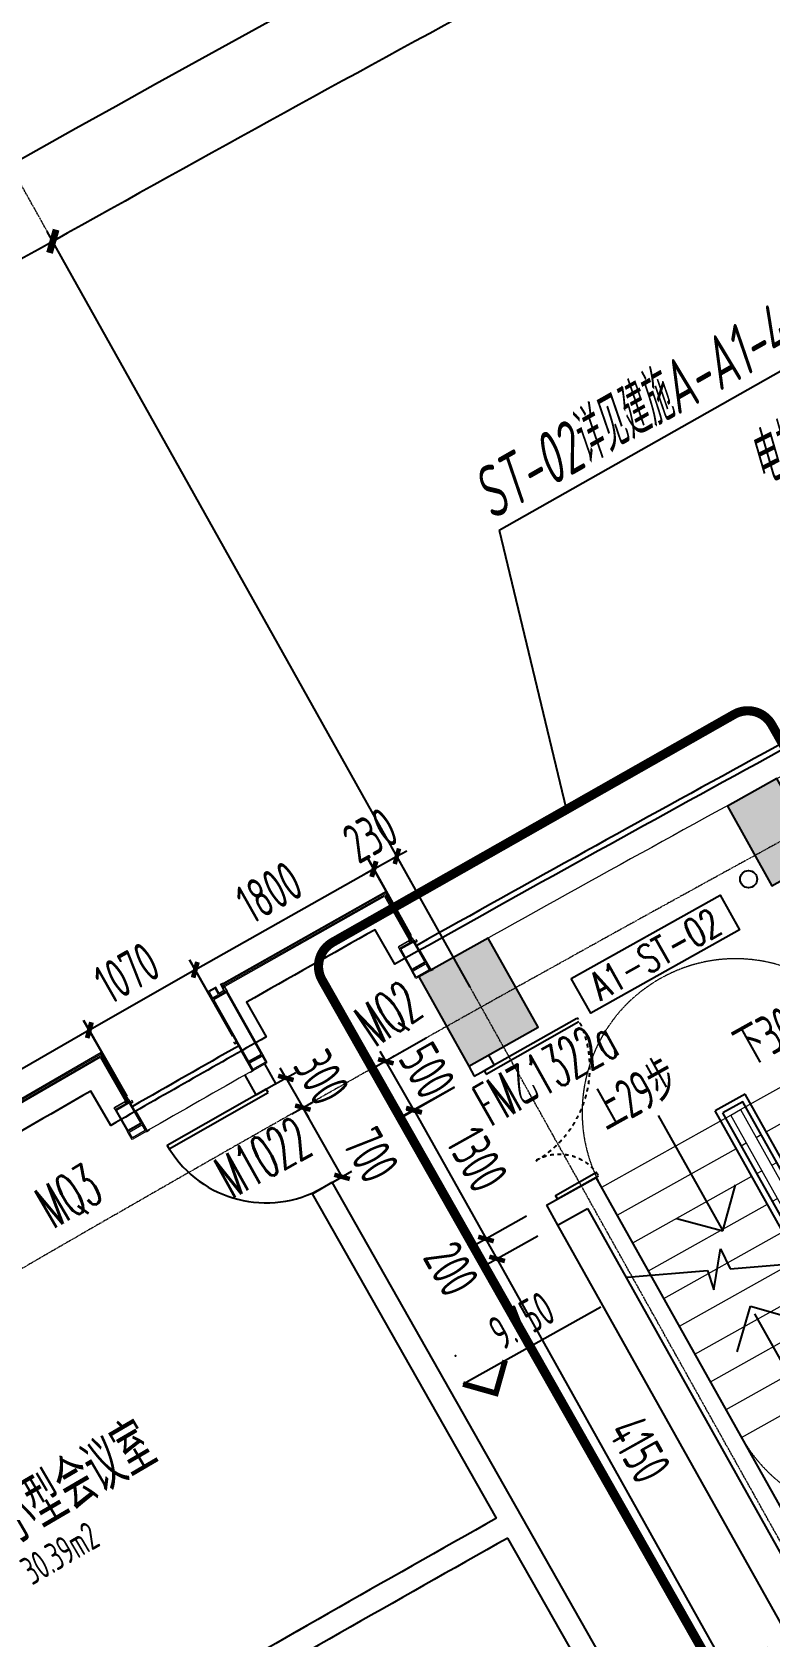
# Model space of a CAD drawing. Header units: millimetres. Extents: x 0 to 12110233, y -6694180 to 0.
# Drawn here: x 11620135 to 11626622, y -6423342 to -6409232 of the extents above; entities that cross this region are included whole.
import ezdxf
from ezdxf.enums import TextEntityAlignment as Align

# ---------------------------------------------------------------- set-up
doc = ezdxf.new("R2010")
doc.units = ezdxf.units.MM
doc.header["$LTSCALE"] = 10
for name, pattern in [('A1-RG-AXIS-3~4F$0$CENTER', [50.8, 31.75, -6.35, 6.35, -6.35]), ('A1-RI-F3$0$CENTER', [50.8, 31.75, -6.35, 6.35, -6.35]), ('A1-RI-F3$0$Dash', [6, 3, -3]), ('A1-RI-F3$0$DASHED', [0.75, 0.5, -0.25])]:
    doc.linetypes.add(name, pattern=pattern)
for name, color, linetype in [('A1-RD-3F$0$A-DIMS-1：100', 1, 'Continuous'), ('A1-RD-3F$0$A-GLAZ', 140, 'Continuous'), ('A1-RD-3F$0$A-louban', 5, 'Continuous'), ('A1-RD-3F$0$外保温', 41, 'Continuous'), ('A1-RG-AXIS-3~4F$0$A-COLU-HATH', 8, 'Continuous'), ('A1-RG-AXIS-3~4F$0$A-COLUMN', 7, 'Continuous'), ('A1-RG-AXIS-3~4F$0$A2-RG-AXIS-150$0$A-DIMS-100', 1, 'Continuous'), ('A1-RI-F3$0$$1$A-SYMB-NUMB-T', 4, 'Continuous'), ('A1-RI-F3$0$$3$A-SYMB', 4, 'Continuous'), ('A1-RI-F3$0$0P-RW-GR-V', 210, 'Continuous'), ('A1-RI-F3$0$A-DIMS-1：100', 1, 'Continuous'), ('A1-RI-F3$0$A-DOOR', 32, 'Continuous'), ('A1-RI-F3$0$A-FIXT', 55, 'Continuous'), ('A1-RI-F3$0$A-STRS-HRAL', 3, 'Continuous'), ('A1-RI-F3$0$A-SYMB', 4, 'Continuous'), ('A1-RI-F3$0$A-SYMB-AREA', 4, 'Continuous'), ('A1-RI-F3$0$A-SYMB-NAME', 4, 'Continuous'), ('A1-RI-F3$0$A-SYMB-STRS', 1, 'Continuous'), ('A1-RI-F3$0$A-TEXT', 4, 'Continuous'), ('A1-RI-F3$0$A-TEXT1', 4, 'Continuous'), ('A1-RI-F3$0$A-WALL', 7, 'Continuous'), ('A1-RI-F3$0$A1-RI-F3$0$A-DETL-PEN1', 245, 'Continuous'), ('A1-RI-F3$0$A1-RI-F3$0$A-DETL-PEN2', 233, 'Continuous'), ('A1-RI-F3$0$Crescent canopy$0$A-DETL-PEN1', 245, 'Continuous'), ('A1-RI-F3$0$Crescent canopy$0$A-DETL-PEN2', 233, 'Continuous'), ('A1-RI-F3$0$N-SYMB-DOOR', 13, 'Continuous'), ('A1-RI-F3$0$N-SYMB-DOOR1', 13, 'Continuous'), ('A1-RI-F3$0$N-SYMB-DOOR2', 13, 'Continuous')]:
    doc.layers.add(name, color=color, linetype=linetype)
for name, color, linetype, lineweight in [('A1-RD-3F$0$A-WALL', 7, 'Continuous', 9), ('A1-RD-3F$0$A-WIND-1', 140, 'Continuous', 9), ('A1-RD-3F$0$A-WIND-SILL', 2, 'Continuous', 9), ('A1-RG-AXIS-3~4F$0$A-GRID', 1, 'A1-RG-AXIS-3~4F$0$CENTER', 9), ('A1-RI-F3$0$A-STRS', 50, 'Continuous', 9)]:
    doc.layers.add(name, color=color, linetype=linetype, lineweight=lineweight)
doc.styles.add('A1-RD-3F$0$XD2008', font='xd-hzs.shx', dxfattribs={"width": 0.7, "bigfont": 'xd-hztxt.shx'})
doc.styles.add('A1-RG-AXIS-3~4F$0$A2-RG-AXIS-150$0$XD2008', font='romans.shx', dxfattribs={"width": 0.7})
doc.styles.add('A1-RI-F3$0$$1$ECADI-TXT', font='simplex.shx', dxfattribs={"bigfont": 'hztxt.shx'})
doc.styles.add('A1-RI-F3$0$ECADI', font='gbeitc.shx', dxfattribs={"width": 0.7, "bigfont": 'gbcbig.shx'})
doc.styles.add('A1-RI-F3$0$ECADI-SYM', font='simplex.shx', dxfattribs={"width": 0.7, "bigfont": 'hztxt.shx'})
doc.styles.add('A1-RI-F3$0$HZTXT', font='hzs-1.shx', dxfattribs={"width": 0.7, "bigfont": 'xd-hztxt.shx'})
doc.styles.add('A1-RI-F3$0$XD2008', font='xd-hzs.shx', dxfattribs={"width": 0.7, "bigfont": 'xd-hztxt.shx'})
doc.dimstyles.new('A1-RD-3F$0$XD100$0', dxfattribs={"dimscale": 100, "dimtxt": 3.5, "dimasz": 1, "dimexe": 1, "dimexo": 2, "dimgap": 1, "dimtad": 1, "dimdec": 0, "dimdsep": 46, "dimtxsty": 'A1-RD-3F$0$XD2008', "dimblk1": 'A1-RD-3F$0$_ArchTick', "dimblk2": 'A1-RD-3F$0$_ArchTick', "dimsah": 1, "dimcen": 2.5, "dimclrd": 1, "dimclre": 1, "dimclrt": 4, "dimaunit": 1, "dimadec": 0, "dimazin": 0, "dimtfac": 1, "dimtdec": 0, "dimtix": 1, "dimtmove": 2, "dimatfit": 3, "dimfxl": 0, "dimtolj": 1, "dimtzin": 0, "dimarcsym": 0})
doc.dimstyles.new('A1-RG-AXIS-3~4F$0$A2-RG-AXIS-150$0$XD100', dxfattribs={"dimscale": 100, "dimtxt": 5.5, "dimasz": 1.5, "dimexe": 1, "dimexo": 2, "dimgap": 0.5, "dimtad": 1, "dimdec": 0, "dimdsep": 46, "dimtxsty": 'A1-RG-AXIS-3~4F$0$A2-RG-AXIS-150$0$XD2008', "dimblk": 'A1-RG-AXIS-3~4F$0$A2-RG-AXIS-150$0$_ArchTick', "dimcen": 2.5, "dimclrt": 4, "dimaunit": 1, "dimadec": 3, "dimazin": 0, "dimtfac": 1, "dimtdec": 0, "dimtix": 1, "dimtmove": 0, "dimatfit": 3, "dimfxl": 0, "dimtolj": 1, "dimtzin": 0, "dimarcsym": 0})
doc.dimstyles.new('A1-RI-F3$0$XD100$0', dxfattribs={"dimscale": 100, "dimtxt": 3.5, "dimasz": 2, "dimexe": 1, "dimexo": 2, "dimgap": 1, "dimtad": 1, "dimdec": 0, "dimdsep": 46, "dimtxsty": 'A1-RI-F3$0$XD2008', "dimblk1": 'A1-RI-F3$0$_ArchTick', "dimblk2": 'A1-RI-F3$0$_ArchTick', "dimsah": 1, "dimcen": 2.5, "dimclrd": 1, "dimclre": 1, "dimclrt": 4, "dimaunit": 1, "dimadec": 0, "dimazin": 0, "dimtfac": 1, "dimtdec": 0, "dimtix": 1, "dimtmove": 2, "dimatfit": 3, "dimfxl": 0, "dimtolj": 1, "dimtzin": 0, "dimarcsym": 0})

# ---------------------------------------------------------------- blocks, each defined once
blk = doc.blocks.new('A1-RD-3F$0$A$C1B714AB4')
at = {"layer": 'A1-RD-3F$0$A-WALL', "linetype": 'ByBlock'}
blk.add_lwpolyline([(1811, 792), (167, 792), (167, 782), (1801, 782), (1801, 318), (1811, 318)], close=True, dxfattribs=at)
at = {"layer": 'A1-RD-3F$0$A-WIND-1', "ltscale": 0.25}
blk.add_lwpolyline([(1821, 802), (157, 802), (157, 772), (1791, 772), (1791, 308), (1821, 308)], close=True, dxfattribs=at)
at = {"layer": 'A1-RD-3F$0$A-WIND-SILL', "color": 2, "linetype": 'ByBlock'}
for p, q in [((1827, 305), (1824, 305)), ((1824, 285), (1844, 285)), ((1841, 305), (1844, 305)), ((0, 0), (0, 5)), ((1848, 0), (1848, 5))]:
    blk.add_line(p, q, dxfattribs=at)
for points in [[(24, 725), (104, 725), (104, 805), (24, 805)], [(174, 725), (154, 725), (104, 725), (24, 725), (24, 305), (24, 305), (24, 285), (24, 85), (174, 85)], [(34, 735), (94, 735), (94, 795), (34, 795)], [(164, 715), (154, 715), (104, 715), (34, 715), (34, 305), (34, 285), (34, 95), (164, 95)], [(154, 745), (154, 725), (104, 725), (104, 745)], [(151, 742), (151, 728), (107, 728), (107, 742)], [(154, 805), (174, 805), (174, 802), (157, 802), (157, 772), (174, 772), (174, 769), (154, 769)], [(154, 769), (174, 769), (174, 725), (154, 725)], [(157, 766), (171, 766), (171, 728), (157, 728)], [(4, 285), (4, 305), (7, 305), (7, 288), (21, 288), (21, 305), (24, 305), (24, 285)], [(1788, 305), (1788, 325), (1674, 325), (1674, 305)], [(1824, 285), (1824, 285), (1824, 305), (1674, 305), (1674, 85), (1824, 85)], [(1785, 308), (1785, 322), (1677, 322), (1677, 308)], [(1824, 305), (1824, 325), (1821, 325), (1821, 308), (1791, 308), (1791, 325), (1788, 325), (1788, 305)], [(24, 5), (174, 5), (174, 85), (24, 85)], [(34, 15), (164, 15), (164, 75), (34, 75)], [(1824, 5), (1674, 5), (1674, 85), (1824, 85)], [(1814, 15), (1684, 15), (1684, 75), (1814, 75)]]:
    blk.add_lwpolyline(points, close=True, dxfattribs=at)
for points in [[(1814, 285), (1814, 295), (1684, 295), (1684, 95), (1814, 95), (1814, 285)], [(1824, 305), (1824, 285)], [(1841, 305), (1841, 288), (1827, 288), (1827, 305)], [(1844, 305), (1844, 285)], [(24, 5), (0, 5)], [(30, 5), (30, 0), (0, 0)], [(1819, 5), (1819, 0), (1848, 0)], [(1824, 5), (1848, 5)]]:
    blk.add_lwpolyline(points, dxfattribs=at)
blk = doc.blocks.new('A1-RD-3F$0$_ArchTick')
at = {"color": 0, "linetype": 'ByBlock', "const_width": 0.4}
blk.add_lwpolyline([(-0.5, -0.5), (0.5, 0.5)], dxfattribs=at)
blk = doc.blocks.new('*D654')
at = {"layer": 'A1-RD-3F$0$A-DIMS-1：100', "color": 1, "linetype": 'ByBlock', "lineweight": -2}
for p, q in [((11623468, -6417174), (11623093, -6416502)), ((11623142, -6416590), (11623342, -6416478)), ((11623669, -6417062), (11623293, -6416390)), ((11623342, -6416478), (11623429, -6416429)), ((11623142, -6416590), (11623054, -6416639))]:
    blk.add_line(p, q, dxfattribs=at)
at = {"layer": 'A1-RD-3F$0$A-DIMS-1：100', "color": 1, "linetype": 'ByBlock', "lineweight": -2, "xscale": 100, "yscale": 100, "zscale": 100}
for p, rotation in [((11623142, -6416590), 29.22954179852968), ((11623342, -6416478), 209.2295417985297)]:
    blk.add_blockref('A1-RD-3F$0$_ArchTick', p, dxfattribs=dict(at, rotation=rotation))
at = {"layer": 'A1-RD-3F$0$A-DIMS-1：100', "color": 4, "linetype": 'ByBlock', "insert": (11623108, -6416294), "char_height": 350, "attachment_point": 5, "rotation": 29.2295, "style": 'A1-RD-3F$0$XD2008'}
blk.add_mtext('\\A1;230', dxfattribs=at)
blk = doc.blocks.new('*D655')
at = {"layer": 'A1-RD-3F$0$A-DIMS-1：100', "color": 1, "linetype": 'ByBlock', "lineweight": -2}
for p, q in [((11623468, -6417174), (11623089, -6416504)), ((11623138, -6416591), (11621571, -6417476)), ((11621900, -6418059), (11621522, -6417389))]:
    blk.add_line(p, q, dxfattribs=at)
at = {"layer": 'A1-RD-3F$0$A-DIMS-1：100', "color": 1, "linetype": 'ByBlock', "lineweight": -2, "xscale": 100, "yscale": 100, "zscale": 100}
for p, rotation in [((11623138, -6416591), 29.45451154260371), ((11621571, -6417476), 209.4545115426037)]:
    blk.add_blockref('A1-RD-3F$0$_ArchTick', p, dxfattribs=dict(at, rotation=rotation))
at = {"layer": 'A1-RD-3F$0$A-DIMS-1：100', "color": 4, "linetype": 'ByBlock', "insert": (11622219, -6416794), "char_height": 350, "attachment_point": 5, "rotation": 29.4545, "style": 'A1-RD-3F$0$XD2008'}
blk.add_mtext('\\A1;1800', dxfattribs=at)
blk = doc.blocks.new('*D656')
at = {"layer": 'A1-RD-3F$0$A-DIMS-1：100', "color": 1, "linetype": 'ByBlock', "lineweight": -2}
for p, q in [((11621568, -6417477), (11620640, -6418006)), ((11621900, -6418060), (11621519, -6417390)), ((11620972, -6418588), (11620591, -6417919))]:
    blk.add_line(p, q, dxfattribs=at)
at = {"layer": 'A1-RD-3F$0$A-DIMS-1：100', "color": 1, "linetype": 'ByBlock', "lineweight": -2, "xscale": 100, "yscale": 100, "zscale": 100}
for p, rotation in [((11621568, -6417477), 29.65694645960617), ((11620640, -6418006), 209.6569464596062)]:
    blk.add_blockref('A1-RD-3F$0$_ArchTick', p, dxfattribs=dict(at, rotation=rotation))
at = {"layer": 'A1-RD-3F$0$A-DIMS-1：100', "color": 4, "linetype": 'ByBlock', "insert": (11620968, -6417503), "char_height": 350, "attachment_point": 5, "rotation": 29.6569, "style": 'A1-RD-3F$0$XD2008'}
blk.add_mtext('\\A1;1070', dxfattribs=at)
blk = doc.blocks.new('*D657')
at = {"layer": 'A1-RD-3F$0$A-DIMS-1：100', "color": 1, "linetype": 'ByBlock', "lineweight": -2}
for p, q in [((11620971, -6418588), (11620586, -6417921)), ((11620636, -6418008), (11619077, -6418907)), ((11619412, -6419488), (11619027, -6418821))]:
    blk.add_line(p, q, dxfattribs=at)
at = {"layer": 'A1-RD-3F$0$A-DIMS-1：100', "color": 1, "linetype": 'ByBlock', "lineweight": -2, "xscale": 100, "yscale": 100, "zscale": 100}
for p, rotation in [((11620636, -6418008), 29.97224640642786), ((11619077, -6418907), 209.9722464064279)]:
    blk.add_blockref('A1-RD-3F$0$_ArchTick', p, dxfattribs=dict(at, rotation=rotation))
at = {"layer": 'A1-RD-3F$0$A-DIMS-1：100', "color": 4, "linetype": 'ByBlock', "insert": (11619719, -6418219), "char_height": 350, "attachment_point": 5, "rotation": 29.9722, "style": 'A1-RD-3F$0$XD2008'}
blk.add_mtext('\\A1;1800', dxfattribs=at)
blk = doc.blocks.new('A1-RI-F3$0$进户门')
at = {"layer": 'A1-RI-F3$0$A-DOOR', "linetype": 'Continuous'}
for p, q in [((0, 0), (0, -383)), ((32, 0), (32, -383)), ((1168, 4), (1168, -860)), ((1200, 4), (1200, -860))]:
    blk.add_line(p, q, dxfattribs=at)
at = {"layer": 'A1-RI-F3$0$A-DOOR', "linetype": 'A1-RI-F3$0$CENTER'}
for points in [[(0, 0), (32, 0)], [(1200, 4), (1168, 4)]]:
    blk.add_lwpolyline(points, dxfattribs=at)
at = {"layer": 'A1-RI-F3$0$A-DOOR', "linetype": 'A1-RI-F3$0$Dash'}
for centre, radius, start, end in [((-25, -1), 383, 274.2492, 0.2101), ((1229, 4), 872, 180.2762, 268.0603)]:
    blk.add_arc(centre, radius, start, end, dxfattribs=at)
blk = doc.blocks.new('A1-RI-F3$0$A1wenzi')
at = {"layer": 'A1-RI-F3$0$A-SYMB-NAME', "style": 'A1-RI-F3$0$HZTXT', "width": 0.7}
blk.add_attdef('QIANGDIANG', (11589786, -6445221), '', height=350, dxfattribs=at)
blk = doc.blocks.new('A1-RI-F3$0$$1$ECADI-TAG-CODE')
at = {"layer": 'A1-RI-F3$0$$1$A-SYMB-NUMB-T', "color": 1}
blk.add_lwpolyline([(0, 3.5), (15, 3.5), (15, 0), (0, 0)], close=True, dxfattribs=at)
at = {"layer": 'A1-RI-F3$0$$1$A-SYMB-NUMB-T', "style": 'A1-RI-F3$0$$1$ECADI-TXT', "width": 0.7}
blk.add_attdef('CODE', text='', height=2.5, dxfattribs=at).set_placement((7.5, 1.75), align=Align.MIDDLE_CENTER)
blk = doc.blocks.new('A1-RI-F3$0$5erhfh')
at = {"layer": 'A1-RI-F3$0$A-SYMB-AREA', "style": 'A1-RI-F3$0$ECADI', "width": 0.7}
blk.add_attdef('340M2', text='', height=2.5, dxfattribs=at).set_placement((0, 1.25), align=Align.MIDDLE_LEFT)
at = {"layer": 'A1-RI-F3$0$A-SYMB-NAME', "style": 'A1-RI-F3$0$ECADI', "width": 0.7}
blk.add_attdef('CHINESENAME', (-12.29, 3.09), '', height=4.5, dxfattribs=at)
blk = doc.blocks.new('A1-RI-F3$0$A-X-D2-60$0$d1000')
at = {"layer": 'A1-RI-F3$0$A-DOOR'}
blk.add_lwpolyline([(1257258, 175907), (1257258, 175942), (1256258, 175942), (1256258, 175907)], close=True, dxfattribs=at)
blk.add_arc((1257258, 175942), 1000, 182.0058, 269.9549, dxfattribs=at)
blk = doc.blocks.new('A1-RI-F3$0$A$C39B32D12')
at = {"layer": 'A1-RI-F3$0$A-STRS', "linetype": 'Continuous', "ltscale": 0.5}
for points in [[(500, 6700), (1800, 6700)], [(1800, 4180), (1800, 6700)], [(1800, 6700), (1900, 6700), (1900, 4180)], [(1900, 6700), (3200, 6700)], [(500, 6420), (1700, 6420)], [(1750, 6420), (1800, 6420)], [(1900, 6420), (1950, 6420)], [(2000, 6420), (3200, 6420)], [(500, 6140), (1700, 6140)], [(1750, 6140), (1800, 6140)], [(1900, 6140), (1950, 6140)], [(2000, 6140), (3200, 6140)], [(500, 5860), (1700, 5860)], [(1750, 5860), (1800, 5860)], [(1900, 5860), (1950, 5860)], [(2000, 5860), (3200, 5860)], [(500, 5580), (1700, 5580)], [(1750, 5580), (1800, 5580)], [(1900, 5580), (1950, 5580)], [(2000, 5580), (3200, 5580)], [(500, 5300), (1700, 5300)], [(1750, 5300), (1800, 5300)], [(1900, 5300), (1950, 5300)], [(2000, 5300), (3200, 5300)], [(500, 5020), (1700, 5020)], [(1750, 5020), (1800, 5020)], [(1900, 5020), (1950, 5020)], [(2000, 5020), (3200, 5020)], [(500, 4740), (1700, 4740)], [(1750, 4740), (1800, 4740)], [(1900, 4740), (1950, 4740)], [(2000, 4740), (3200, 4740)], [(500, 4460), (1700, 4460)], [(1750, 4460), (1800, 4460)], [(1900, 4460), (1950, 4460)], [(2000, 4460), (3200, 4460)], [(500, 4180), (1800, 4180)], [(1800, 4180), (1900, 4180)], [(1900, 4180), (3200, 4180)]]:
    blk.add_lwpolyline(points, dxfattribs=at)
at = {"layer": 'A1-RI-F3$0$A-STRS', "linetype": 'A1-RI-F3$0$CENTER', "ltscale": 0.01}
for centre, start, end in [((1850, 6700), 0, 180), ((1850, 4180), 180, 0)]:
    blk.add_arc(centre, 1350, start, end, dxfattribs=at)
at = {"layer": 'A1-RI-F3$0$A-STRS-HRAL', "ltscale": 50}
for p, q in [((2000, 6800), (1700, 6800)), ((2000, 4080), (2000, 6800)), ((1750, 4130), (1750, 6750))]:
    blk.add_line(p, q, dxfattribs=at)
for points in [[(1700, 4080), (1700, 6800)], [(1950, 4130), (1950, 6750), (1750, 6750)], [(1750, 4130), (1950, 4130)], [(1700, 4080), (2000, 4080)]]:
    blk.add_lwpolyline(points, dxfattribs=at)
at = {"layer": 'A1-RI-F3$0$A-SYMB-STRS', "linetype": 'A1-RI-F3$0$Dash', "ltscale": 50}
for points in [[(1242, 7007), (1242, 5845)], [(2600, 6907), (2600, 3573), (1132, 3573), (1132, 5150)], [(943, 6139), (1242, 5845), (1536, 6145)], [(308, 5901), (954, 5607), (921, 5431), (1146, 5717), (1136, 5524), (1748, 5245)], [(834, 4855), (1132, 5150), (1427, 4852)]]:
    blk.add_lwpolyline(points, dxfattribs=at)
blk = doc.blocks.new('A1-RI-F3$0$ECADI-TAG-HGHT（国标）')
at = {"color": 1}
blk.add_line((-2.12, 2.12), (11.77, 2.12), dxfattribs=at)
at = {"color": 1, "const_width": 0.5}
blk.add_lwpolyline([(-2.12, 2.12), (0, 0), (2.12, 2.12)], dxfattribs=at)
at = {"color": 1}
blk.add_point((-1.48, 4.6), dxfattribs=at)
at = {"style": 'A1-RI-F3$0$XD2008', "width": 0.7}
blk.add_attdef('FL', text='', height=3, dxfattribs=at).set_placement((-2.69, 2.97), align=Align.RIGHT)
for tag, p in [('F.F.L.', (2.28, 2.97)), ('T.O.S.', (2.28, -1.1))]:
    blk.add_attdef(tag, p, '', height=3, dxfattribs=at)
blk = doc.blocks.new('A1-RI-F3$0$_ArchTick')
at = {"color": 0, "linetype": 'ByBlock', "const_width": 0.4}
blk.add_lwpolyline([(-0.5, -0.5), (0.5, 0.5)], dxfattribs=at)
blk = doc.blocks.new('*D344')
at = {"layer": 'A1-RI-F3$0$A-DIMS-1：100', "color": 1, "linetype": 'ByBlock', "lineweight": -2}
for p, q in [((11622366, -6418427), (11622317, -6418340)), ((11622269, -6418482), (11622453, -6418378)), ((11622366, -6418427), (11622515, -6418688)), ((11622417, -6418743), (11622602, -6418639)), ((11622515, -6418688), (11622564, -6418775))]:
    blk.add_line(p, q, dxfattribs=at)
at = {"layer": 'A1-RI-F3$0$A-DIMS-1：100', "color": 1, "linetype": 'ByBlock', "lineweight": -2, "xscale": 100, "yscale": 100, "zscale": 100}
for p, rotation in [((11622366, -6418427), 299.5735727250869), ((11622515, -6418688), 119.5735727250869)]:
    blk.add_blockref('A1-RI-F3$0$_ArchTick', p, dxfattribs=dict(at, rotation=rotation))
at = {"layer": 'A1-RI-F3$0$A-DIMS-1：100', "color": 4, "linetype": 'ByBlock', "insert": (11622680, -6418422), "char_height": 350, "attachment_point": 5, "rotation": 299.5736, "style": 'A1-RI-F3$0$XD2008'}
blk.add_mtext('\\A1;300', dxfattribs=at)
blk = doc.blocks.new('*D345')
at = {"layer": 'A1-RI-F3$0$A-DIMS-1：100', "color": 1, "linetype": 'ByBlock', "lineweight": -2}
for p, q in [((11622417, -6418743), (11622602, -6418639)), ((11622860, -6419297), (11622515, -6418688)), ((11622763, -6419352), (11622947, -6419247))]:
    blk.add_line(p, q, dxfattribs=at)
at = {"layer": 'A1-RI-F3$0$A-DIMS-1：100', "color": 1, "linetype": 'ByBlock', "lineweight": -2, "xscale": 100, "yscale": 100, "zscale": 100}
for p, rotation in [((11622515, -6418688), 119.5735727253042), ((11622860, -6419297), 299.5735727253042)]:
    blk.add_blockref('A1-RI-F3$0$_ArchTick', p, dxfattribs=dict(at, rotation=rotation))
at = {"layer": 'A1-RI-F3$0$A-DIMS-1：100', "color": 4, "linetype": 'ByBlock', "insert": (11623116, -6419105), "char_height": 350, "attachment_point": 5, "rotation": 299.5736, "style": 'A1-RI-F3$0$XD2008'}
blk.add_mtext('\\A1;700', dxfattribs=at)
blk = doc.blocks.new('*D350')
at = {"layer": 'A1-RI-F3$0$A-DIMS-1：100', "color": 1, "linetype": 'ByBlock', "lineweight": -2}
for p, q in [((11624581, -6419818), (11624136, -6420066)), ((11626250, -6423639), (11624224, -6420018)), ((11626607, -6423439), (11626163, -6423688))]:
    blk.add_line(p, q, dxfattribs=at)
at = {"layer": 'A1-RI-F3$0$A-DIMS-1：100', "color": 1, "linetype": 'ByBlock', "lineweight": -2, "xscale": 100, "yscale": 100, "zscale": 100}
for p, rotation in [((11624224, -6420018), 119.229541809732), ((11626250, -6423639), 299.229541809732)]:
    blk.add_blockref('A1-RI-F3$0$_ArchTick', p, dxfattribs=dict(at, rotation=rotation))
at = {"layer": 'A1-RI-F3$0$A-DIMS-1：100', "color": 4, "linetype": 'ByBlock', "insert": (11625477, -6421694), "char_height": 350, "attachment_point": 5, "rotation": 299.2295, "style": 'A1-RI-F3$0$XD2008'}
blk.add_mtext('\\A1;4150', dxfattribs=at)
blk = doc.blocks.new('*D351')
at = {"layer": 'A1-RI-F3$0$A-DIMS-1：100', "color": 1, "linetype": 'ByBlock', "lineweight": -2}
for p, q in [((11624483, -6419643), (11624038, -6419892)), ((11624223, -6420018), (11624125, -6419843)), ((11624581, -6419818), (11624136, -6420067))]:
    blk.add_line(p, q, dxfattribs=at)
at = {"layer": 'A1-RI-F3$0$A-DIMS-1：100', "color": 1, "linetype": 'ByBlock', "lineweight": -2, "xscale": 100, "yscale": 100, "zscale": 100}
for p, rotation in [((11624125, -6419843), 119.229541815331), ((11624223, -6420018), 299.229541815331)]:
    blk.add_blockref('A1-RI-F3$0$_ArchTick', p, dxfattribs=dict(at, rotation=rotation))
at = {"layer": 'A1-RI-F3$0$A-DIMS-1：100', "color": 4, "linetype": 'ByBlock', "insert": (11623820, -6420106), "char_height": 350, "attachment_point": 5, "rotation": 299.2295, "style": 'A1-RI-F3$0$XD2008'}
blk.add_mtext('\\A1;200', dxfattribs=at)
blk = doc.blocks.new('*D352')
at = {"layer": 'A1-RI-F3$0$A-DIMS-1：100', "color": 1, "linetype": 'ByBlock', "lineweight": -2}
for p, q in [((11623601, -6418077), (11623158, -6418330)), ((11623245, -6418281), (11623196, -6418194)), ((11623494, -6418714), (11623245, -6418281)), ((11623849, -6418511), (11623407, -6418764)), ((11623494, -6418714), (11623543, -6418801))]:
    blk.add_line(p, q, dxfattribs=at)
at = {"layer": 'A1-RI-F3$0$A-DIMS-1：100', "color": 1, "linetype": 'ByBlock', "lineweight": -2, "xscale": 100, "yscale": 100, "zscale": 100}
for p, rotation in [((11623245, -6418281), 299.8078231178638), ((11623494, -6418714), 119.8078231178638)]:
    blk.add_blockref('A1-RI-F3$0$_ArchTick', p, dxfattribs=dict(at, rotation=rotation))
at = {"layer": 'A1-RI-F3$0$A-DIMS-1：100', "color": 4, "linetype": 'ByBlock', "insert": (11623608, -6418361), "char_height": 350, "attachment_point": 5, "rotation": 299.8078, "style": 'A1-RI-F3$0$XD2008'}
blk.add_mtext('\\A1;500', dxfattribs=at)
blk = doc.blocks.new('*D405')
at = {"layer": 'A1-RI-F3$0$A-DIMS-1：100', "color": 1, "linetype": 'ByBlock', "lineweight": -2}
for p, q in [((11623848, -6418509), (11623404, -6418757)), ((11623491, -6418709), (11624126, -6419843)), ((11624483, -6419643), (11624039, -6419892))]:
    blk.add_line(p, q, dxfattribs=at)
at = {"layer": 'A1-RI-F3$0$A-DIMS-1：100', "color": 1, "linetype": 'ByBlock', "lineweight": -2, "xscale": 100, "yscale": 100, "zscale": 100}
for p, rotation in [((11623491, -6418709), 119.2295418099772), ((11624126, -6419843), 299.2295418099772)]:
    blk.add_blockref('A1-RI-F3$0$_ArchTick', p, dxfattribs=dict(at, rotation=rotation))
at = {"layer": 'A1-RI-F3$0$A-DIMS-1：100', "color": 4, "linetype": 'ByBlock', "insert": (11624049, -6419142), "char_height": 350, "attachment_point": 5, "rotation": 299.2295, "style": 'A1-RI-F3$0$XD2008'}
blk.add_mtext('\\A1;1300', dxfattribs=at)
blk = doc.blocks.new('A1-RI-F3$0$mc')
at = {"layer": 'A1-RI-F3$0$N-SYMB-DOOR', "style": 'A1-RI-F3$0$ECADI-SYM', "width": 0.7}
for tag, p in [('门窗主编号1', (55.7, -311.3)), ('门窗主编号2', (667.6, -311.3))]:
    blk.add_attdef(tag, p, '', height=180, dxfattribs=at)
at = {"layer": 'A1-RI-F3$0$N-SYMB-DOOR', "style": 'A1-RI-F3$0$ECADI-SYM', "width": 0.7, "flags": 1}
for tag, p in [('洞口尺寸(宽X高)', (55.6, -717.2)), ('备注', (57.1, -921.2))]:
    blk.add_attdef(tag, p, '', height=180, dxfattribs=at)
at = {"layer": 'A1-RI-F3$0$N-SYMB-DOOR1', "style": 'A1-RI-F3$0$ECADI-SYM', "width": 0.7}
blk.add_attdef('门窗辅编号1', (55.7, -516.1), '', height=180, dxfattribs=at)
at = {"layer": 'A1-RI-F3$0$N-SYMB-DOOR2', "style": 'A1-RI-F3$0$ECADI-SYM', "width": 0.7}
blk.add_attdef('门窗辅编号2', (311.5, -516.1), '', height=180, dxfattribs=at)
blk = doc.blocks.new('A1-RG-AXIS-3~4F$0$A2-RG-AXIS-150$0$_ArchTick')
at = {"color": 0, "linetype": 'ByBlock', "const_width": 0.4}
blk.add_lwpolyline([(-0.5, -0.5), (0.5, 0.5)], dxfattribs=at)
blk = doc.blocks.new('*D711')
at = {"layer": 'A1-RG-AXIS-3~4F$0$A2-RG-AXIS-150$0$A-DIMS-100', "color": 0, "lineweight": -2, "ltscale": 3}
for p, q in [((11670910, -6387267), (11670916, -6387284)), ((11580897, -6435951), (11580908, -6435965))]:
    blk.add_line(p, q, dxfattribs=at)
blk.add_arc((11778732, -6694179), 325182, 109.35703, 127.45663, dxfattribs=at)
at = {"layer": 'A1-RG-AXIS-3~4F$0$A2-RG-AXIS-150$0$A-DIMS-100', "color": 0, "lineweight": -2, "ltscale": 3, "xscale": 150, "yscale": 150, "zscale": 150}
for p, rotation in [((11670949, -6387378), 19.35703132825471), ((11580969, -6436044), 217.4566338573137)]:
    blk.add_blockref('A1-RG-AXIS-3~4F$0$A2-RG-AXIS-150$0$_ArchTick', p, dxfattribs=dict(at, rotation=rotation))
at = {"layer": 'A1-RG-AXIS-3~4F$0$A2-RG-AXIS-150$0$A-DIMS-100', "color": 4, "ltscale": 3, "insert": (11623903, -6407911), "char_height": 375, "attachment_point": 5, "rotation": 28.4068, "style": 'A1-RG-AXIS-3~4F$0$A2-RG-AXIS-150$0$XD2008'}
blk.add_mtext('\\A1;18°5\'59"', dxfattribs=at)
blk = doc.blocks.new('*D721')
at = {"layer": 'A1-RG-AXIS-3~4F$0$A2-RG-AXIS-150$0$A-DIMS-100', "color": 0, "lineweight": -2, "ltscale": 3}
for p, q in [((11631991, -6413300), (11628465, -6406550)), ((11623987, -6417629), (11620268, -6410984))]:
    blk.add_line(p, q, dxfattribs=at)
blk.add_arc((11778732, -6694179), 324415, 117.58412, 119.22954, dxfattribs=at)
at = {"layer": 'A1-RG-AXIS-3~4F$0$A2-RG-AXIS-150$0$A-DIMS-100', "color": 0, "lineweight": -2, "ltscale": 3, "xscale": 150, "yscale": 150, "zscale": 150}
for p, rotation in [((11628511, -6406639), 27.58412338692894), ((11620317, -6411071), 209.2295417986643)]:
    blk.add_blockref('A1-RG-AXIS-3~4F$0$A2-RG-AXIS-150$0$_ArchTick', p, dxfattribs=dict(at, rotation=rotation))
at = {"layer": 'A1-RG-AXIS-3~4F$0$A2-RG-AXIS-150$0$A-DIMS-100', "color": 4, "ltscale": 3, "insert": (11624268, -6408585), "char_height": 375, "attachment_point": 5, "rotation": 28.4068, "style": 'A1-RG-AXIS-3~4F$0$A2-RG-AXIS-150$0$XD2008'}
blk.add_mtext('\\A1;1°38\'44"', dxfattribs=at)
blk = doc.blocks.new('*D725')
at = {"layer": 'A1-RG-AXIS-3~4F$0$A2-RG-AXIS-150$0$A-DIMS-100', "color": 0, "lineweight": -2, "ltscale": 3}
for p, q in [((11623987, -6417629), (11620268, -6410984)), ((11616110, -6422187), (11612202, -6415651))]:
    blk.add_line(p, q, dxfattribs=at)
blk.add_arc((11778732, -6694179), 324415, 119.22954, 120.87496, dxfattribs=at)
at = {"layer": 'A1-RG-AXIS-3~4F$0$A2-RG-AXIS-150$0$A-DIMS-100', "color": 0, "lineweight": -2, "ltscale": 3, "xscale": 150, "yscale": 150, "zscale": 150}
for p, rotation in [((11620317, -6411071), 29.22954179866451), ((11612253, -6415736), 210.8749602103989)]:
    blk.add_blockref('A1-RG-AXIS-3~4F$0$A2-RG-AXIS-150$0$_ArchTick', p, dxfattribs=dict(at, rotation=rotation))
at = {"layer": 'A1-RG-AXIS-3~4F$0$A2-RG-AXIS-150$0$A-DIMS-100', "color": 4, "ltscale": 3, "insert": (11616131, -6413138), "char_height": 375, "attachment_point": 5, "rotation": 30.0523, "style": 'A1-RG-AXIS-3~4F$0$A2-RG-AXIS-150$0$XD2008'}
blk.add_mtext('\\A1;1°38\'44"', dxfattribs=at)
blk = doc.blocks.new('A1-RG-AXIS-3~4F$0$colu')
at = {"layer": 'A1-RG-AXIS-3~4F$0$A-COLU-HATH', "linetype": 'ByBlock'}
h = blk.add_hatch(color=256, dxfattribs=at)
h.paths.add_polyline_path([(11645506, -6407138), (11645842, -6407864), (11645388, -6408074), (11645053, -6407348)])
h.paths.add_polyline_path([(11672567, -6404095), (11672841, -6404846), (11673311, -6404675), (11673037, -6403924)])
h.paths.add_polyline_path([(11669749, -6396288), (11670092, -6397229), (11670562, -6397058), (11670219, -6396117)])
h.paths.add_polyline_path([(11648218, -6414201), (11648554, -6414927), (11649008, -6414718), (11648672, -6413991)])
h.paths.add_polyline_path([(11630302, -6423285), (11630693, -6423983), (11631129, -6423739), (11630739, -6423040)])
h.paths.add_polyline_path([(11626248, -6416039), (11626639, -6416737), (11627075, -6416493), (11626684, -6415795)])
h.paths.add_polyline_path([(11604911, -6438704), (11605417, -6439448), (11605996, -6439055), (11605490, -6438311)])
h.paths.add_polyline_path([(11612319, -6433818), (11612802, -6434577), (11613393, -6434200), (11612909, -6433442)])
h.paths.add_polyline_path([(11678236, -6409178), (11678568, -6410121), (11679228, -6409889), (11678897, -6408946)])
h.paths.add_polyline_path([(11591264, -6433839), (11591159, -6433557), (11590222, -6433908), (11590400, -6434382)])
h.paths.add_polyline_path([(11582706, -6437301), (11582516, -6436795), (11581580, -6437146), (11581700, -6437471)])
h.paths.add_polyline_path([(11606395, -6455924), (11606921, -6456654), (11607489, -6456244), (11606962, -6455514)])
h.paths.add_polyline_path([(11613307, -6451074), (11613812, -6451818), (11614392, -6451425), (11613886, -6450680)])
h.paths.add_polyline_path([(11620356, -6446424), (11620839, -6447183), (11621430, -6446806), (11620946, -6446047)])
h.paths.add_polyline_path([(11627535, -6441978), (11627997, -6442751), (11628598, -6442392), (11628136, -6441619)])
h.paths.add_polyline_path([(11634839, -6437741), (11635279, -6438526), (11635889, -6438184), (11635450, -6437399)])
h.paths.add_polyline_path([(11642262, -6433715), (11642678, -6434512), (11643299, -6434188), (11642882, -6433391)])
h.paths.add_polyline_path([(11657439, -6426310), (11657809, -6427131), (11658447, -6426843), (11658077, -6426022)])
h.paths.add_polyline_path([(11665180, -6422938), (11665527, -6423769), (11666173, -6423499), (11665826, -6422668)])
h.paths.add_polyline_path([(11673015, -6419789), (11673338, -6420629), (11673991, -6420379), (11673669, -6419538)])
h.paths.add_polyline_path([(11675949, -6402668), (11676281, -6403611), (11676941, -6403379), (11676610, -6402436)])
h.paths.add_polyline_path([(11632163, -6412872), (11631542, -6413196), (11632283, -6414615), (11632904, -6414290)])
h.paths.add_polyline_path([(11648553, -6404923), (11647915, -6405211), (11648573, -6406669), (11649211, -6406381)])
h.paths.add_polyline_path([(11590472, -6449024), (11591080, -6449817), (11591635, -6449392), (11591027, -6448598)])
h.paths.add_polyline_path([(11601626, -6449315), (11602153, -6450044), (11602720, -6449635), (11602194, -6448905)])
h.paths.add_polyline_path([(11597647, -6443800), (11598174, -6444530), (11598741, -6444120), (11598215, -6443391)])
h.paths.add_polyline_path([(11600306, -6431919), (11600812, -6432664), (11601391, -6432270), (11600885, -6431526)])
h.paths.add_polyline_path([(11615974, -6439552), (11616458, -6440311), (11617048, -6439934), (11616564, -6439175)])
h.paths.add_polyline_path([(11615655, -6422109), (11616117, -6422881), (11616718, -6422522), (11616256, -6421750)])
h.paths.add_polyline_path([(11619863, -6429147), (11620325, -6429919), (11620926, -6429560), (11620464, -6428788)])
h.paths.add_polyline_path([(11630859, -6430629), (11631299, -6431414), (11631910, -6431072), (11631470, -6430287)])
h.paths.add_polyline_path([(11627539, -6424694), (11627978, -6425480), (11628589, -6425138), (11628150, -6424353)])
h.paths.add_polyline_path([(11638488, -6426491), (11638905, -6427289), (11639525, -6426965), (11639108, -6426167)])
h.paths.add_polyline_path([(11646232, -6422575), (11646626, -6423384), (11647255, -6423078), (11646862, -6422268)])
h.paths.add_polyline_path([(11654086, -6418882), (11654456, -6419702), (11655094, -6419414), (11654724, -6418594)])
h.paths.add_polyline_path([(11659423, -6409141), (11659770, -6409971), (11660416, -6409702), (11660069, -6408871)])
h.paths.add_polyline_path([(11662042, -6415416), (11662388, -6416247), (11663034, -6415977), (11662688, -6415147)])
h.paths.add_polyline_path([(11670094, -6412181), (11670417, -6413021), (11671070, -6412770), (11670748, -6411930)])
edge = h.paths.add_edge_path()
edge.add_arc((11595249, -6454684), 425, 0, 360)
h.paths.add_polyline_path([(11585545, -6442594), (11586154, -6443388), (11586709, -6442962), (11586101, -6442168)])
h.paths.add_polyline_path([(11592849, -6437150), (11593376, -6437880), (11593943, -6437471), (11593417, -6436741)])
h.paths.add_polyline_path([(11608730, -6444330), (11609235, -6445075), (11609815, -6444682), (11609309, -6443937)])
h.paths.add_polyline_path([(11607910, -6426904), (11608394, -6427663), (11608984, -6427286), (11608500, -6426527)])
h.paths.add_polyline_path([(11623353, -6434983), (11623815, -6435756), (11624415, -6435396), (11623953, -6434624)])
h.paths.add_polyline_path([(11623535, -6417538), (11623974, -6418324), (11624585, -6417982), (11624146, -6417197)])
h.paths.add_polyline_path([(11635339, -6420464), (11635756, -6421262), (11636376, -6420938), (11635960, -6420140)])
h.paths.add_polyline_path([(11643258, -6416460), (11643651, -6417269), (11644281, -6416963), (11643887, -6416153)])
h.paths.add_polyline_path([(11651288, -6412684), (11651658, -6413504), (11652296, -6413216), (11651926, -6412396)])
h.paths.add_polyline_path([(11656266, -6401573), (11656651, -6402496), (11657297, -6402226), (11656912, -6401304)])
h.paths.add_polyline_path([(11664718, -6398177), (11665077, -6399111), (11665730, -6398860), (11665372, -6397926)])
h.paths.add_polyline_path([(11667657, -6405832), (11667980, -6406673), (11668633, -6406422), (11668311, -6405582)])
h.paths.add_polyline_path([(11673265, -6395025), (11673596, -6395969), (11674256, -6395737), (11673925, -6394793)])
edge = h.paths.add_edge_path()
edge.add_arc((11681417, -6417175), 425, 0, 360)
edge = h.paths.add_edge_path()
edge.add_arc((11600176, -6461115), 425, 0, 360)
edge = h.paths.add_edge_path()
edge.add_arc((11640554, -6410101), 425, 0, 360)
at = {"layer": 'A1-RG-AXIS-3~4F$0$A-COLUMN'}
for points in [[(11626248, -6416039), (11626639, -6416737), (11627075, -6416493), (11626684, -6415795)], [(11623535, -6417538), (11623974, -6418324), (11624585, -6417982), (11624146, -6417197)]]:
    blk.add_lwpolyline(points, close=True, dxfattribs=at)
blk = doc.blocks.new('A1-RI-F3$0$A1-RI-F3$0$CRESCENT')
at = {"layer": 'A1-RI-F3$0$A1-RI-F3$0$A-DETL-PEN1'}
for radius, start, end in [(291580, 107.79006, 130.53329), (291480, 107.79008, 130.53322), (290140, 107.79045, 130.53224), (290040, 107.79047, 130.53216)]:
    blk.add_arc((761388, 423551), radius, start, end, dxfattribs=at)
at = {"layer": 'A1-RI-F3$0$A1-RI-F3$0$A-DETL-PEN2'}
for radius, start, end in [(288986, 105.8232, 130.74813), (286271, 105.7964, 131.29161), (285986, 105.79356, 131.34926)]:
    blk.add_arc((761380, 423550), radius, start, end, dxfattribs=at)
blk = doc.blocks.new('A1-RI-F3$0$Crescent canopy$0$CRESCENT')
at = {"layer": 'A1-RI-F3$0$Crescent canopy$0$A-DETL-PEN1'}
for radius, start, end in [(291580, 107.79006, 130.53329), (291480, 107.79008, 130.53322), (290140, 107.79045, 130.53224), (290040, 107.79047, 130.53216)]:
    blk.add_arc((761388, 423551), radius, start, end, dxfattribs=at)
blk = doc.blocks.new('A1-RD-3F')
at = {"linetype": 'ByBlock'}
for p, q in [((11623541.4, -6417305.6), (11623639.9, -6417479.6)), ((11621973.9, -6418190.1), (11622072.2, -6418364.2)), ((11621043.8, -6418720.5), (11621143.9, -6418893.6))]:
    blk.add_line(p, q, dxfattribs=at)
at = {"layer": 'A1-RD-3F$0$A-GLAZ', "ltscale": 0.25}
blk.add_arc((11778731.9, -6694178.6), 292500, 108.926088, 127.887577, dxfattribs=at)
at = {"layer": 'A1-RD-3F$0$A-louban'}
for points in [[(11647590.8, -6412842.3, 0.0108815), (11635488.9, -6418807.1), (11632247.4, -6412602.6, 0.0012335), (11630859.9, -6413328.8), (11630695.1, -6413020, 0.0010212), (11629547.9, -6413627.1), (11629711, -6413936.7, 0.0057343), (11623322.9, -6417428.2), (11623149.8, -6417124, 0.0010212), (11622019.4, -6417761.8), (11622191.4, -6418066.7, 0.0012366), (11620827.6, -6418844.3), (11620650.5, -6418542.4, 0.0010212), (11619526, -6419190.4), (11619700.2, -6419493.9, 0.001232), (11618348.5, -6420281), (11618170.1, -6419979.8, 0.0010205), (11617052.2, -6420637.5), (11617228.1, -6420940.2, 0.0025208), (11614481.2, -6422582.5), (11614298.4, -6422284, 0.0010212), (11613189.1, -6422958), (11613370.9, -6423257.1, 0.0012172), (11612053.8, -6424065.4)], [(11599156.3, -6462911.6, -0.0824084), (11683479, -6417305.5)]]:
    blk.add_lwpolyline(points, format="xyb", dxfattribs=at)
at = {"layer": 'A1-RD-3F$0$A-WALL', "linetype": 'ByBlock'}
for centre, radius, start, end in [((11778722.8, -6694161.7), 317380.8, 118.047125, 119.271199), ((11778731.9, -6694178.6), 317200, 118.047297, 119.271087), ((11778872.2, -6694420), 317679.1, 119.596469, 119.789645), ((11778777.8, -6694255.3), 317289.3, 119.596483, 119.789468)]:
    blk.add_arc(centre, radius, start, end, dxfattribs=at)
at = {"layer": 'A1-RD-3F$0$外保温'}
for centre, radius, start, end in [((11778722.8, -6694161.7), 317430.8, 118.047125, 119.271199), ((11778872.2, -6694420), 317729.1, 119.596469, 119.789645)]:
    blk.add_arc(centre, radius, start, end, dxfattribs=at)
at = {"layer": 'A1-RD-3F$0$A-WIND-SILL', "linetype": 'ByBlock'}
for p, rotation in [((11622053.8, -6418380.5), 29.4340867209617), ((11619565.9, -6419808.7), 29.95209324606295)]:
    blk.add_blockref('A1-RD-3F$0$A$C1B714AB4', p, dxfattribs=dict(at, rotation=rotation))
at = {"layer": 'A1-RD-3F$0$A-DIMS-1：100', "color": 3, "linetype": 'ByBlock'}
for p1, p2, distance, picture, middle in [((11623566.1, -6417348.3), (11623766.6, -6417236.2), 869.3, '*D654', (11623107.6, -6416293.7)), ((11623566.1, -6417348.3), (11621998.8, -6418233.5), -870, '*D655', (11622219.4, -6416793.9)), ((11621071, -6418761.7), (11619511.7, -6419661), -870, '*D657', (11619719.3, -6418219.5))]:
    dim = blk.add_aligned_dim(p1=p1, p2=p2, distance=distance, dimstyle='A1-RD-3F$0$XD100$0', override={"dimasz": 1}, dxfattribs=at)
    dim.commit()
    dim.dimension.update_dxf_attribs({"geometry": picture, "text_midpoint": middle})
dim = blk.add_aligned_dim(p1=(11621998.8, -6418233.5), p2=(11621071, -6418761.7), distance=-870, text='1070', dimstyle='A1-RD-3F$0$XD100$0', override={"dimasz": 1}, dxfattribs=at)
dim.commit()
dim.dimension.update_dxf_attribs({"geometry": '*D656', "text_midpoint": (11620968.3, -6417502.6)})
blk = doc.blocks.new('A1-RG-AXIS-3~4F')
at = {"layer": 'A1-RG-AXIS-3~4F$0$A-GRID', "linetype": 'A1-RG-AXIS-3~4F$0$CENTER', "ltscale": 0.05}
blk.add_lwpolyline([(11682866.1, -6392336.6, 0.1037295), (11569674.9, -6456283.6, 0.1037295)], format="xyb", dxfattribs=at)
blk.add_lwpolyline([(11640005.1, -6446256.5), (11619689.5, -6409949.9)], dxfattribs=at)
at = {"layer": 'A1-RG-AXIS-3~4F$0$A-GRID', "ltscale": 0.05}
for points in [[(11690526.5, -6414141.6, 0.1045271), (11584753.6, -6473784.9, 0.1045271)], [(11691982.6, -6418505.7, 0.1046376), (11587756.3, -6477270.1)]]:
    blk.add_lwpolyline(points, format="xyb", dxfattribs=at)
at = {"layer": 'A1-RG-AXIS-3~4F$0$A-GRID', "linetype": 'A1-RG-AXIS-3~4F$0$CENTER', "ltscale": 0.05}
blk.add_arc((11778731.9, -6694178.6), 308600, 107.574373, 131.323037, dxfattribs=at)
at = {"layer": 'A1-RG-AXIS-3~4F$0$A-GRID', "ltscale": 0.05}
blk.add_arc((11778731.9, -6694178.6), 301700, 107.53359, 131.336201, dxfattribs=at)
at = {"layer": 'A1-RG-AXIS-3~4F$0$A-COLU-HATH', "linetype": 'ByBlock'}
blk.add_blockref('A1-RG-AXIS-3~4F$0$colu', (0, 0), dxfattribs=at)
at = {"layer": 'A1-RG-AXIS-3~4F$0$A2-RG-AXIS-150$0$A-DIMS-100', "ltscale": 3}
for base, p1, p2, picture, middle in [((11639299.9, -6400406.2), (11670976.3, -6387456), (11581018.9, -6436109.7), '*D711', (11623903.2, -6407910.6)), ((11625765.7, -6408090.2), (11632083.8, -6413477.3), (11624084.3, -6417803.9), '*D721', (11624268.2, -6408585.3)), ((11617614, -6412600.4), (11624084.3, -6417803.9), (11616212.2, -6422358.4), '*D725', (11616131.3, -6413138.3))]:
    dim = blk.add_angular_dim_3p(base=base, center=(11778731.9, -6694178.6), p1=p1, p2=p2, dimstyle='A1-RG-AXIS-3~4F$0$A2-RG-AXIS-150$0$XD100', override={"dimtxt": 3.75, "dimadec": 4}, dxfattribs=at)
    dim.commit()
    dim.dimension.update_dxf_attribs({"geometry": picture, "text_midpoint": middle})
blk = doc.blocks.new('A1-RI-F3')
at = {"layer": 'A1-RI-F3$0$0P-RW-GR-V'}
blk.add_circle((11626434.6, -6416679.7), 75, dxfattribs=at)
at = {"layer": 'A1-RI-F3$0$A-FIXT'}
blk.add_line((11624755.4, -6419720.2), (11626781.9, -6423341.7), dxfattribs=at)
at = {"layer": 'A1-RI-F3$0$A-SYMB', "linetype": 'A1-RI-F3$0$DASHED', "const_width": 81}
blk.add_lwpolyline([(11626638.7, -6415322), (11631325, -6423577.7, -0.4142136), (11631233.6, -6423908.9), (11627702.3, -6425913.5, -0.4142136), (11627371, -6425822.1), (11622684.7, -6417566.5, -0.4142136), (11622776, -6417235.2), (11626307.4, -6415230.6, -0.4142136)], format="xyb", close=True, dxfattribs=at)
at = {"layer": 'A1-RI-F3$0$A-TEXT'}
for q in [(11627780, -6411610), (11624830, -6416060)]:
    blk.add_line((11624241, -6413610), q, dxfattribs=at)
at = {"layer": 'A1-RI-F3$0$A-WALL', "linetype": 'ByBlock'}
for p, q in [((11622278.7, -6418475), (11622180.8, -6418302.6)), ((11623974.1, -6418323.9), (11624023, -6418411.1)), ((11624023, -6418411.1), (11624197.5, -6418313.5)), ((11624148.7, -6418226.2), (11624197.5, -6418313.5)), ((11622105.6, -6418575.3), (11622006.9, -6418401.3)), ((11622105.6, -6418575.3), (11622278.7, -6418475)), ((11624657.8, -6419545.6), (11625094.1, -6419301.5)), ((11627218.3, -6423097.6), (11625094.1, -6419301.5)), ((11622599.1, -6419445), (11622772.2, -6419344.8)), ((11624218.4, -6422298.4), (11622599.1, -6419445)), ((11626030.3, -6425086.2), (11622772.2, -6419344.8)), ((11624657.8, -6419545.6), (11624755.4, -6419720.2)), ((11624755.4, -6419720.2), (11625017.2, -6419573.7)), ((11625017.2, -6419573.7), (11627043.7, -6423195.2)), ((11625856.4, -6425185), (11624317.1, -6422472.4))]:
    blk.add_line(p, q, dxfattribs=at)
for radius, start, end in [(308400.2, 119.341619, 120.605574), (308400.2, 119.341619, 120.605485), (308200.2, 119.341468, 120.605399)]:
    blk.add_arc((11775339.3, -6691135.1), radius, start, end, dxfattribs=at)
for name, p in [('A1-RG-AXIS-3~4F', (0, 0)), ('A1-RI-F3$0$Crescent canopy$0$CRESCENT', (11017346, -7117715.9))]:
    blk.add_blockref(name, p)
at = {"color": 3, "linetype": 'ByBlock'}
blk.add_blockref('A1-RD-3F', (0, 0), dxfattribs=at)
at = {"rotation": 29.22954178066928}
blk.add_blockref('A1-RI-F3$0$A$C39B32D12', (11627978.3, -6425479.8), dxfattribs=at)
at = {"layer": 'A1-RI-F3$0$$3$A-SYMB', "xscale": 100.0000000095129, "yscale": 100.0000000095129, "zscale": 100.0000000095129, "rotation": 29.22950729606229}
blk.add_blockref('A1-RI-F3$0$$1$ECADI-TAG-CODE', (11625046.7, -6417858.3), dxfattribs=at).add_auto_attribs({'CODE': 'A1-ST-02'})
at = {"layer": 'A1-RI-F3$0$A-DOOR', "xscale": 1.083333375808594, "yscale": 1.083333375808594, "zscale": 1.083333375808594, "rotation": 119.5582754424341}
blk.add_blockref('A1-RI-F3$0$进户门', (11624754.9, -6419491.2), dxfattribs=at)
at = {"layer": 'A1-RI-F3$0$A-DOOR', "rotation": 29.68495059315763}
blk.add_blockref('A1-RI-F3$0$A-X-D2-60$0$d1000', (10617066, -7194009.3), dxfattribs=at)
at = {"layer": 'A1-RI-F3$0$A-SYMB', "xscale": 99.99999999985684, "yscale": 99.99999999985684, "zscale": 99.99999999985684, "rotation": 29.22954180969721}
blk.add_blockref('A1-RI-F3$0$ECADI-TAG-HGHT（国标）', (11624212.6, -6421199.3), dxfattribs=at).add_auto_attribs({'F.F.L.': '9.750'})
at = {"layer": 'A1-RI-F3$0$A-SYMB-NAME'}
ref = blk.add_blockref('A1-RI-F3$0$5erhfh', (11621195, -6422200), dxfattribs=dict(at, xscale=99.99999999985566, yscale=99.99999999985566, zscale=99.99999999985566, rotation=30.36375009515665))
ref.add_attrib('340M2', '30.39m2', (11620135.5, -6422891.9), dxfattribs={"layer": 'A1-RI-F3$0$A-SYMB-AREA', "height": 250, "rotation": 30.36375, "style": 'A1-RI-F3$0$XD2008', "width": 0.7})
ref.add_attrib('CHINESENAME', '小型会议室', (11619978.4, -6422554.9), dxfattribs={"height": 450, "rotation": 30.36375, "style": 'A1-RI-F3$0$XD2008', "width": 0.7})
at = {"layer": 'A1-RI-F3$0$A-TEXT', "linetype": 'ByBlock'}
ref = blk.add_blockref('A1-RI-F3$0$A1wenzi', (-1648949.8, -6449909.5), dxfattribs=dict(at, rotation=29.22950728981973))
ref.add_attrib('行政办公', '下30步', (11626440.2, -6418345.2), dxfattribs={"layer": 'A1-RI-F3$0$A-SYMB-NAME', "linetype": 'ByBlock', "height": 350, "rotation": 29.22951, "style": 'A1-RI-F3$0$XD2008', "width": 0.7})
ref = blk.add_blockref('A1-RI-F3$0$A1wenzi', (-1650195.6, -6450470.8), dxfattribs=dict(at, rotation=29.22950728982005))
ref.add_attrib('行政办公', '上29步', (11625194.4, -6418906.6), dxfattribs={"layer": 'A1-RI-F3$0$A-SYMB-NAME', "linetype": 'ByBlock', "height": 350, "rotation": 29.22951, "style": 'A1-RI-F3$0$XD2008', "width": 0.7})
at = {"layer": 'A1-RI-F3$0$Crescent canopy$0$A-DETL-PEN2'}
blk.add_blockref('A1-RI-F3$0$A1-RI-F3$0$CRESCENT', (11017346, -7117715.9), dxfattribs=at)
at = {"layer": 'A1-RI-F3$0$N-SYMB-DOOR'}
ref = blk.add_blockref('A1-RI-F3$0$mc', (11622823.7, -6417820.5), dxfattribs=dict(at, xscale=1.499999999339256, yscale=1.499999999339256, rotation=33.64046700731591))
ref.add_attrib('门窗主编号1', 'MQ2', (11623151.9, -6418162.9), dxfattribs={"height": 375, "rotation": 33.64047, "style": 'A1-RI-F3$0$ECADI-SYM', "width": 0.5})
ref = blk.add_blockref('A1-RI-F3$0$mc', (11623863.9, -6418492.6), dxfattribs=dict(at, xscale=1.499999998809652, yscale=1.499999998809652, rotation=29.30044921080873))
ref.add_attrib('门窗主编号1', 'FM乙1322a', (11624165.2, -6418858.9), dxfattribs={"height": 375, "rotation": 29.30045, "style": 'A1-RI-F3$0$ECADI-SYM', "width": 0.5})
ref = blk.add_blockref('A1-RI-F3$0$mc', (11622476.6, -6418630.2), dxfattribs=dict(at, xscale=-1.499999998838451, yscale=1.499999999068677, rotation=29.31585777513968))
ref.add_attrib('门窗主编号1', 'M1022', (11621892.8, -6419493.5), dxfattribs={"height": 375, "rotation": 29.31586, "style": 'A1-RI-F3$0$ECADI-SYM', "width": 0.5})
ref = blk.add_blockref('A1-RI-F3$0$mc', (11620014.1, -6419399), dxfattribs=dict(at, xscale=1.499999999598596, yscale=1.499999999598596, rotation=30.47418253607766))
ref.add_attrib('门窗主编号1', 'MQ3', (11620322.9, -6419759), dxfattribs={"height": 375, "rotation": 30.47418, "style": 'A1-RI-F3$0$ECADI-SYM', "width": 0.5})
at = {"layer": 'A1-RI-F3$0$A-TEXT', "style": 'A1-RI-F3$0$ECADI', "width": 0.7}
for s, rotation, p in [('电梯A1-t1、t2详见建施A-A1-50-01', 26.76141, (11626573.8, -6413240.7, 0)), ('ST-02详见建施A-A1-40-02', 29.57357, (11624174.2, -6413528.9, 0))]:
    blk.add_text(s, height=450, rotation=rotation, dxfattribs=at).set_placement(p)
at = {"layer": 'A1-RI-F3$0$A-TEXT1', "style": 'A1-RI-F3$0$ECADI', "width": 0.7}
for tag, p in [('（-0.050）', (11743140.2, -6434229.8)), ('（结构标高）', (11749919, -6434229.8))]:
    blk.add_attdef(tag, p, '', height=321.4, dxfattribs=at)
at = {"layer": 'A1-RI-F3$0$A-DIMS-1：100', "linetype": 'ByBlock'}
for p1, p2, distance, picture, middle in [((11624023, -6418411.1), (11623774.5, -6417977.4), 609.9, '*D352', (11623608.1, -6418360.8)), ((11622095.2, -6418581.1), (11622243.3, -6418842), 311.9, '*D344', (11622679.7, -6418421.9)), ((11624023, -6418411.1), (11624657.8, -6419545.6), -609.3, '*D405', (11624048.7, -6419141.6)), ((11626781.9, -6423341.7), (11624755.4, -6419720.2), 609.3, '*D350', (11625477, -6421694.2))]:
    dim = blk.add_aligned_dim(p1=p1, p2=p2, distance=distance, dimstyle='A1-RI-F3$0$XD100$0', override={"dimasz": 1, "dimadec": 2, "dimazin": 2}, dxfattribs=at)
    dim.commit()
    dim.dimension.update_dxf_attribs({"geometry": picture, "text_midpoint": middle})
for base, p1, p2, angle, picture, middle in [((11622514.8, -6418687.9), (11622588.8, -6419450.8), (11622243.3, -6418842), 119.57357, '*D345', (11623116.2, -6419105.1)), ((11624125.5, -6419843.5), (11624755.4, -6419720.2), (11624657.8, -6419545.6), 119.22954, '*D351', (11623819.7, -6420106.5))]:
    dim = blk.add_linear_dim(base=base, p1=p1, p2=p2, angle=angle, dimstyle='A1-RI-F3$0$XD100$0', override={"dimasz": 1, "dimadec": 2, "dimazin": 2}, dxfattribs=at)
    dim.commit()
    dim.dimension.update_dxf_attribs({"geometry": picture, "text_midpoint": middle, "dimtype": 129})

msp = doc.modelspace()

# ---------------------------------------------------------------- block references
msp.add_blockref('A1-RI-F3', (0, 0))

doc.saveas('drawing.dxf')
